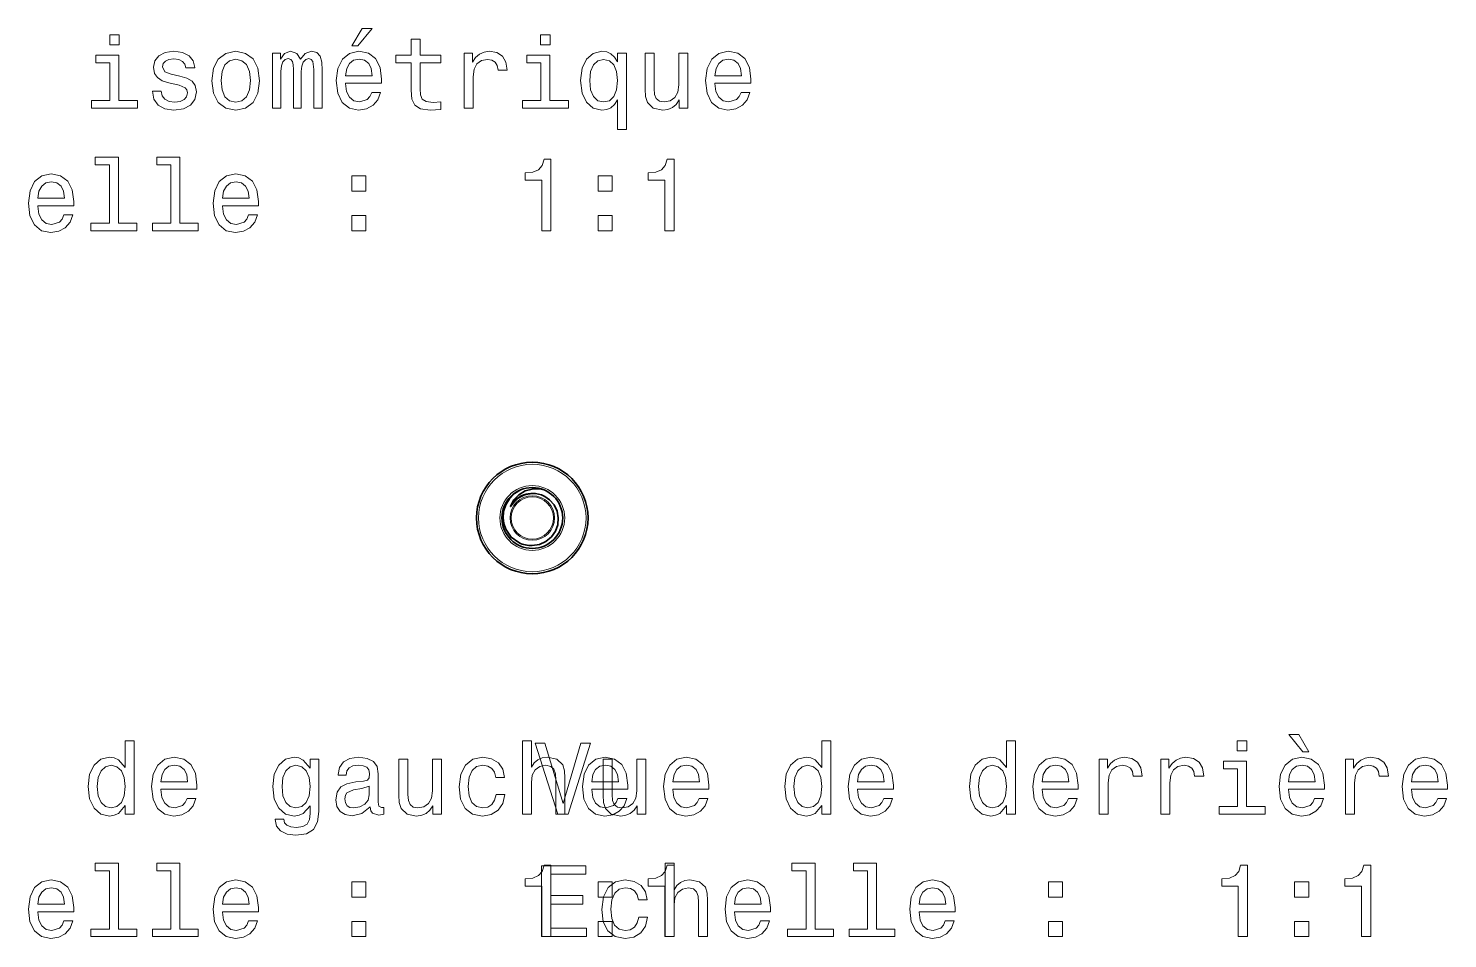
# Model space of a CAD drawing. Extents: x 552 to 708, y 360 to 465.
# Drawn here: x 638.4 to 708.4, y 399.8 to 444.7 of the extents above; entities that cross this region are included whole.
import ezdxf

# ---------------------------------------------------------------- set-up
doc = ezdxf.new("R2010")
doc.units = 0

msp = doc.modelspace()

# ---------------------------------------------------------------- linework, layer by layer
at = {"color": 7, "lineweight": 35, "ltscale": 0.000801842}
msp.add_line((663.838, 421.563), (663.81, 421.578), dxfattribs=at)
at = {"color": 7, "lineweight": 13}
for points in [[(654.319, 443.795), (654.616, 443.795), (655.317, 444.652), (654.823, 444.652)], [(642.85, 444.339), (642.381, 444.339), (642.381, 443.835), (642.85, 443.835)], [(657.254, 442.957), (657.254, 441.601), (657.284, 441.162), (657.425, 440.859), (657.708, 440.683), (658.187, 440.622), (658.711, 440.648), (658.711, 441.031), (658.328, 441.001), (657.98, 441.041), (657.794, 441.167), (657.713, 441.379), (657.698, 441.676), (657.698, 442.957), (658.711, 442.957), (658.711, 443.336), (657.698, 443.336), (657.698, 444.127), (657.254, 444.127), (657.254, 443.336), (656.487, 443.336), (656.487, 442.957)], [(664.103, 444.339), (663.634, 444.339), (663.634, 443.835), (664.103, 443.835)], [(642.835, 441.091), (642.835, 443.336), (641.696, 443.336), (641.696, 442.957), (642.392, 442.957), (642.392, 441.091), (641.484, 441.091), (641.484, 440.718), (643.753, 440.718), (643.753, 441.091)], [(645.841, 442.297), (645.412, 442.398), (645.095, 442.514), (644.989, 442.751), (645.019, 442.917), (645.125, 443.038), (645.296, 443.114), (645.544, 443.144), (645.781, 443.114), (645.967, 443.023), (646.088, 442.887), (646.139, 442.705), (646.572, 442.705), (646.572, 442.715), (646.497, 443.043), (646.29, 443.3), (645.967, 443.462), (645.544, 443.522), (645.115, 443.462), (644.802, 443.295), (644.605, 443.048), (644.545, 442.735), (644.59, 442.433), (644.732, 442.221), (644.964, 442.07), (645.301, 441.964), (645.796, 441.843), (646.098, 441.717), (646.179, 441.616), (646.209, 441.465), (646.164, 441.278), (646.043, 441.137), (645.846, 441.046), (645.584, 441.016), (645.307, 441.046), (645.105, 441.152), (644.969, 441.323), (644.913, 441.56), (644.484, 441.56), (644.555, 441.157), (644.762, 440.864), (645.09, 440.688), (645.544, 440.622), (646.018, 440.688), (646.366, 440.864), (646.577, 441.147), (646.653, 441.515), (646.598, 441.833), (646.441, 442.05), (646.184, 442.191)], [(647.42, 442.07), (647.5, 441.454), (647.732, 441.001), (648.1, 440.718), (648.595, 440.622), (649.084, 440.718), (649.452, 440.996), (649.684, 441.449), (649.77, 442.07), (649.684, 442.685), (649.452, 443.144), (649.084, 443.421), (648.595, 443.522), (648.1, 443.421), (647.732, 443.139), (647.5, 442.685)], [(647.873, 442.075), (647.919, 442.529), (648.06, 442.857), (648.287, 443.058), (648.595, 443.129), (648.897, 443.058), (649.124, 442.862), (649.265, 442.529), (649.316, 442.075), (649.265, 441.616), (649.124, 441.283), (648.897, 441.081), (648.595, 441.016), (648.287, 441.081), (648.06, 441.283), (647.919, 441.616)], [(650.41, 440.718), (650.819, 440.718), (650.819, 442.529), (650.844, 442.801), (650.92, 442.998), (651.036, 443.114), (651.187, 443.159), (651.308, 443.119), (651.389, 443.018), (651.429, 442.846), (651.444, 442.619), (651.444, 440.718), (651.827, 440.718), (651.827, 442.529), (651.853, 442.796), (651.928, 442.993), (652.049, 443.114), (652.201, 443.159), (652.322, 443.119), (652.402, 443.018), (652.453, 442.619), (652.453, 440.718), (652.861, 440.718), (652.861, 442.589), (652.836, 442.978), (652.755, 443.275), (652.594, 443.457), (652.332, 443.522), (652.024, 443.421), (651.787, 443.129), (651.6, 443.416), (651.288, 443.522), (651, 443.421), (650.804, 443.139), (650.804, 443.426), (650.41, 443.426)], [(654.011, 441.944), (655.786, 441.944), (655.791, 442.15), (655.711, 442.73), (655.489, 443.164), (655.136, 443.426), (654.667, 443.522), (654.208, 443.421), (653.855, 443.139), (653.628, 442.68), (653.547, 442.075), (653.623, 441.454), (653.85, 441.001), (654.198, 440.718), (654.652, 440.622), (655.045, 440.688), (655.368, 440.859), (655.605, 441.132), (655.741, 441.495), (655.302, 441.495), (655.211, 441.293), (655.08, 441.142), (654.707, 441.021), (654.42, 441.076), (654.203, 441.253), (654.062, 441.54), (654.011, 441.929)], [(654.011, 442.317), (654.067, 442.665), (654.203, 442.922), (654.41, 443.078), (654.682, 443.134), (654.949, 443.078), (655.156, 442.922), (655.282, 442.665), (655.327, 442.317)], [(659.861, 440.718), (660.305, 440.718), (660.305, 442.266), (660.35, 442.64), (660.487, 442.907), (660.708, 443.068), (661.006, 443.124), (661.228, 443.089), (661.394, 442.988), (661.495, 442.816), (661.531, 442.584), (661.979, 442.584), (661.919, 442.993), (661.752, 443.285), (661.475, 443.462), (661.097, 443.522), (660.84, 443.482), (660.618, 443.381), (660.421, 443.21), (660.265, 442.978), (660.265, 443.426), (659.861, 443.426)], [(664.087, 441.091), (664.087, 443.336), (662.948, 443.336), (662.948, 442.957), (663.644, 442.957), (663.644, 441.091), (662.736, 441.091), (662.736, 440.718), (665.005, 440.718), (665.005, 441.091)], [(667.431, 443.008), (667.275, 443.235), (667.098, 443.396), (666.891, 443.487), (666.654, 443.522), (666.226, 443.421), (665.893, 443.139), (665.676, 442.685), (665.6, 442.075), (665.676, 441.46), (665.893, 441.006), (666.226, 440.718), (666.654, 440.622), (666.891, 440.653), (667.093, 440.738), (667.27, 440.895), (667.431, 441.132), (667.431, 439.669), (667.875, 439.669), (667.875, 443.426), (667.431, 443.426)], [(666.054, 442.075), (666.1, 442.524), (666.241, 442.851), (666.453, 443.053), (666.73, 443.124), (667.023, 443.053), (667.245, 442.857), (667.376, 442.529), (667.426, 442.075), (667.376, 441.616), (667.245, 441.288), (667.023, 441.086), (666.73, 441.021), (666.453, 441.086), (666.241, 441.288), (666.1, 441.621)], [(670.891, 443.426), (670.447, 443.426), (670.447, 441.863), (670.397, 441.5), (670.25, 441.238), (670.023, 441.076), (669.726, 441.026), (669.489, 441.066), (669.337, 441.187), (669.252, 441.394), (669.232, 441.686), (669.232, 443.426), (668.788, 443.426), (668.788, 441.646), (668.803, 441.288), (668.899, 440.991), (669.191, 440.718), (669.66, 440.622), (669.912, 440.658), (670.129, 440.748), (670.316, 440.905), (670.467, 441.132), (670.467, 440.718), (670.891, 440.718)], [(672.227, 441.944), (674.002, 441.944), (674.008, 442.15), (673.927, 442.73), (673.705, 443.164), (673.352, 443.426), (672.883, 443.522), (672.424, 443.421), (672.071, 443.139), (671.844, 442.68), (671.763, 442.075), (671.839, 441.454), (672.066, 441.001), (672.414, 440.718), (672.868, 440.622), (673.261, 440.688), (673.584, 440.859), (673.821, 441.132), (673.957, 441.495), (673.518, 441.495), (673.428, 441.293), (673.296, 441.142), (672.923, 441.021), (672.636, 441.076), (672.419, 441.253), (672.278, 441.54), (672.227, 441.929)], [(672.227, 442.317), (672.283, 442.665), (672.419, 442.922), (672.626, 443.078), (672.898, 443.134), (673.165, 443.078), (673.372, 442.922), (673.498, 442.665), (673.544, 442.317)], [(642.361, 437.919), (642.361, 435.045), (641.448, 435.045), (641.448, 434.671), (643.713, 434.671), (643.713, 435.045), (642.805, 435.045), (642.805, 438.292), (641.665, 438.292), (641.665, 437.919)], [(645.397, 437.919), (645.397, 435.045), (644.484, 435.045), (644.484, 434.671), (646.749, 434.671), (646.749, 435.045), (645.841, 435.045), (645.841, 438.292), (644.701, 438.292), (644.701, 437.919)], [(663.684, 434.671), (664.143, 434.671), (664.143, 438.197), (663.8, 438.197), (663.709, 437.889), (663.528, 437.682), (663.25, 437.561), (662.867, 437.521), (662.867, 437.163), (663.684, 437.163)], [(669.756, 434.671), (670.215, 434.671), (670.215, 438.197), (669.872, 438.197), (669.781, 437.889), (669.6, 437.682), (669.322, 437.561), (668.939, 437.521), (668.939, 437.163), (669.756, 437.163)], [(638.831, 435.897), (640.606, 435.897), (640.611, 436.104), (640.531, 436.684), (640.309, 437.117), (639.956, 437.38), (639.487, 437.475), (639.028, 437.374), (638.675, 437.092), (638.448, 436.633), (638.367, 436.028), (638.443, 435.408), (638.67, 434.954), (639.018, 434.671), (639.471, 434.576), (639.865, 434.641), (640.188, 434.813), (640.425, 435.085), (640.561, 435.448), (640.122, 435.448), (640.031, 435.246), (639.9, 435.095), (639.527, 434.974), (639.24, 435.029), (639.023, 435.206), (638.881, 435.493), (638.831, 435.882)], [(638.831, 436.27), (638.886, 436.618), (639.023, 436.875), (639.229, 437.032), (639.502, 437.087), (639.769, 437.032), (639.976, 436.875), (640.102, 436.618), (640.147, 436.27)], [(647.939, 435.897), (649.714, 435.897), (649.719, 436.104), (649.639, 436.684), (649.417, 437.117), (649.064, 437.38), (648.595, 437.475), (648.136, 437.374), (647.783, 437.092), (647.556, 436.633), (647.475, 436.028), (647.551, 435.408), (647.778, 434.954), (648.126, 434.671), (648.58, 434.576), (648.973, 434.641), (649.296, 434.813), (649.533, 435.085), (649.669, 435.448), (649.23, 435.448), (649.139, 435.246), (649.008, 435.095), (648.635, 434.974), (648.348, 435.029), (648.131, 435.206), (647.99, 435.493), (647.939, 435.882)], [(647.939, 436.27), (647.995, 436.618), (648.131, 436.875), (648.337, 437.032), (648.61, 437.087), (648.877, 437.032), (649.084, 436.875), (649.21, 436.618), (649.255, 436.27)], [(654.319, 436.628), (655.015, 436.628), (655.015, 437.38), (654.319, 437.38)], [(666.463, 436.628), (667.159, 436.628), (667.159, 437.38), (666.463, 437.38)], [(654.319, 434.671), (655.015, 434.671), (655.015, 435.423), (654.319, 435.423)], [(666.463, 434.671), (667.159, 434.671), (667.159, 435.423), (666.463, 435.423)], [(643.143, 406.312), (643.143, 405.893), (643.587, 405.893), (643.587, 409.514), (643.148, 409.514), (643.148, 408.188), (642.81, 408.571), (642.603, 408.662), (642.366, 408.697), (641.938, 408.597), (641.605, 408.314), (641.388, 407.86), (641.312, 407.25), (641.388, 406.64), (641.605, 406.181), (641.938, 405.893), (642.366, 405.798), (642.603, 405.833), (642.815, 405.924)], [(662.731, 405.893), (663.175, 405.893), (663.175, 407.457), (663.22, 407.815), (663.366, 408.077), (663.593, 408.238), (663.896, 408.299), (664.138, 408.249), (664.289, 408.112), (664.365, 407.885), (664.39, 407.583), (664.39, 405.893), (664.834, 405.893), (664.834, 407.674), (664.814, 408.032), (664.723, 408.329), (664.425, 408.602), (663.961, 408.697), (663.709, 408.662), (663.492, 408.566), (663.311, 408.415), (663.175, 408.208), (663.175, 409.514), (662.731, 409.514)], [(677.503, 406.312), (677.503, 405.893), (677.947, 405.893), (677.947, 409.514), (677.508, 409.514), (677.508, 408.188), (677.171, 408.571), (676.964, 408.662), (676.727, 408.697), (676.298, 408.597), (675.965, 408.314), (675.748, 407.86), (675.673, 407.25), (675.748, 406.64), (675.965, 406.181), (676.298, 405.893), (676.727, 405.798), (676.964, 405.833), (677.176, 405.924)], [(686.612, 406.312), (686.612, 405.893), (687.055, 405.893), (687.055, 409.514), (686.617, 409.514), (686.617, 408.188), (686.279, 408.571), (686.072, 408.662), (685.835, 408.697), (685.406, 408.597), (685.073, 408.314), (684.856, 407.86), (684.781, 407.25), (684.856, 406.64), (685.073, 406.181), (685.406, 405.893), (685.835, 405.798), (686.072, 405.833), (686.284, 405.924)], [(698.463, 409.514), (697.994, 409.514), (697.994, 409.01), (698.463, 409.01)], [(701.529, 408.97), (701.025, 409.827), (700.531, 409.827), (701.232, 408.97)], [(665.617, 409.398), (664.739, 406.418), (663.836, 409.398), (663.357, 409.398), (664.487, 405.893), (664.991, 405.893), (666.096, 409.398)], [(642.442, 408.299), (642.734, 408.228), (642.956, 408.032), (643.087, 407.704), (643.138, 407.25), (643.087, 406.791), (642.956, 406.463), (642.734, 406.262), (642.442, 406.196), (642.165, 406.262), (641.953, 406.463), (641.812, 406.796), (641.766, 407.25), (641.812, 407.699), (641.953, 408.027), (642.165, 408.228)], [(644.903, 407.119), (646.678, 407.119), (646.683, 407.326), (646.603, 407.906), (646.381, 408.339), (646.028, 408.602), (645.559, 408.697), (645.1, 408.597), (644.747, 408.314), (644.52, 407.855), (644.439, 407.25), (644.515, 406.63), (644.742, 406.176), (645.09, 405.893), (645.544, 405.798), (645.937, 405.863), (646.26, 406.035), (646.497, 406.307), (646.633, 406.67), (646.194, 406.67), (646.103, 406.468), (645.972, 406.317), (645.599, 406.196), (645.312, 406.251), (645.095, 406.428), (644.953, 406.715), (644.903, 407.104)], [(644.903, 407.492), (644.958, 407.84), (645.095, 408.097), (645.301, 408.254), (645.574, 408.309), (645.841, 408.254), (646.048, 408.097), (646.174, 407.84), (646.219, 407.492)], [(652.695, 406.014), (652.695, 408.602), (652.271, 408.602), (652.271, 408.163), (651.923, 408.561), (651.711, 408.662), (651.474, 408.697), (651.046, 408.597), (650.713, 408.314), (650.496, 407.86), (650.42, 407.25), (650.496, 406.635), (650.713, 406.181), (651.046, 405.893), (651.474, 405.798), (651.716, 405.833), (651.918, 405.924), (652.271, 406.307), (652.271, 405.924), (652.231, 405.621), (652.12, 405.404), (651.908, 405.278), (651.59, 405.233), (651.313, 405.263), (651.116, 405.339), (651, 405.47), (650.965, 405.646), (650.536, 405.646), (650.536, 405.626), (650.602, 405.303), (650.804, 405.061), (651.126, 404.905), (651.565, 404.849), (652.09, 404.925), (652.438, 405.137), (652.634, 405.505)], [(650.879, 407.25), (650.925, 407.699), (651.061, 408.032), (651.273, 408.228), (651.555, 408.299), (651.853, 408.228), (652.075, 408.032), (652.211, 407.699), (652.261, 407.25), (652.211, 406.791), (652.075, 406.463), (651.853, 406.262), (651.555, 406.196), (651.273, 406.262), (651.061, 406.463), (650.925, 406.796)], [(655.232, 406.246), (655.232, 406.231), (655.257, 406.06), (655.332, 405.939), (655.65, 405.843), (655.897, 405.883), (655.897, 406.226), (655.791, 406.211), (655.65, 406.277), (655.625, 406.478), (655.625, 407.88), (655.564, 408.238), (655.388, 408.491), (655.08, 408.642), (654.647, 408.697), (654.223, 408.637), (653.91, 408.465), (653.714, 408.198), (653.648, 407.845), (653.648, 407.815), (654.046, 407.815), (654.082, 408.027), (654.193, 408.178), (654.374, 408.269), (654.631, 408.304), (654.879, 408.279), (655.055, 408.203), (655.161, 408.072), (655.196, 407.891), (655.176, 407.679), (655.095, 407.573), (654.894, 407.522), (654.515, 407.482), (654.082, 407.391), (653.774, 407.23), (653.593, 406.978), (653.537, 406.604), (653.587, 406.272), (653.744, 406.025), (653.996, 405.868), (654.344, 405.813), (654.813, 405.919)], [(658.747, 408.602), (658.303, 408.602), (658.303, 407.038), (658.252, 406.675), (658.106, 406.413), (657.879, 406.251), (657.582, 406.201), (657.345, 406.241), (657.193, 406.362), (657.108, 406.569), (657.087, 406.862), (657.087, 408.602), (656.644, 408.602), (656.644, 406.821), (656.659, 406.463), (656.755, 406.166), (657.047, 405.893), (657.516, 405.798), (657.768, 405.833), (657.985, 405.924), (658.172, 406.08), (658.323, 406.307), (658.323, 405.893), (658.747, 405.893)], [(661.42, 407.704), (661.858, 407.704), (661.768, 408.107), (661.551, 408.425), (661.213, 408.622), (660.774, 408.697), (660.29, 408.597), (659.922, 408.314), (659.69, 407.855), (659.609, 407.24), (659.685, 406.63), (659.912, 406.176), (660.27, 405.893), (660.759, 405.798), (661.193, 405.873), (661.531, 406.085), (661.763, 406.418), (661.863, 406.862), (661.44, 406.862), (661.364, 406.579), (661.223, 406.367), (661.021, 406.236), (660.774, 406.196), (660.466, 406.262), (660.245, 406.463), (660.108, 406.791), (660.063, 407.255), (660.108, 407.709), (660.25, 408.037), (660.477, 408.238), (660.774, 408.309), (661.036, 408.264), (661.233, 408.148), (661.364, 407.956)], [(666.155, 407.119), (667.93, 407.119), (667.935, 407.326), (667.855, 407.906), (667.633, 408.339), (667.28, 408.602), (666.811, 408.697), (666.352, 408.597), (665.999, 408.314), (665.772, 407.855), (665.691, 407.25), (665.767, 406.63), (665.994, 406.176), (666.342, 405.893), (666.796, 405.798), (667.189, 405.863), (667.512, 406.035), (667.749, 406.307), (667.885, 406.67), (667.446, 406.67), (667.355, 406.468), (667.224, 406.317), (666.851, 406.196), (666.564, 406.251), (666.347, 406.428), (666.206, 406.715), (666.155, 407.104)], [(666.155, 407.492), (666.211, 407.84), (666.347, 408.097), (666.554, 408.254), (666.826, 408.309), (667.093, 408.254), (667.3, 408.097), (667.426, 407.84), (667.471, 407.492)], [(668.819, 408.602), (668.375, 408.602), (668.375, 407.038), (668.325, 406.675), (668.179, 406.413), (667.952, 406.251), (667.654, 406.201), (667.417, 406.241), (667.266, 406.362), (667.18, 406.569), (667.16, 406.862), (667.16, 408.602), (666.716, 408.602), (666.716, 406.821), (666.731, 406.463), (666.827, 406.166), (667.119, 405.893), (667.588, 405.798), (667.841, 405.833), (668.057, 405.924), (668.244, 406.08), (668.395, 406.307), (668.395, 405.893), (668.819, 405.893)], [(670.155, 407.119), (671.931, 407.119), (671.936, 407.326), (671.855, 407.906), (671.633, 408.339), (671.28, 408.602), (670.811, 408.697), (670.352, 408.597), (669.999, 408.314), (669.772, 407.855), (669.691, 407.25), (669.767, 406.63), (669.994, 406.176), (670.342, 405.893), (670.796, 405.798), (671.189, 405.863), (671.512, 406.035), (671.749, 406.307), (671.885, 406.67), (671.447, 406.67), (671.356, 406.468), (671.225, 406.317), (670.851, 406.196), (670.564, 406.251), (670.347, 406.428), (670.206, 406.715), (670.155, 407.104)], [(670.155, 407.492), (670.211, 407.84), (670.347, 408.097), (670.554, 408.254), (670.826, 408.309), (671.094, 408.254), (671.3, 408.097), (671.426, 407.84), (671.472, 407.492)], [(676.802, 408.299), (677.095, 408.228), (677.317, 408.032), (677.448, 407.704), (677.498, 407.25), (677.448, 406.791), (677.317, 406.463), (677.095, 406.262), (676.802, 406.196), (676.525, 406.262), (676.313, 406.463), (676.172, 406.796), (676.127, 407.25), (676.172, 407.699), (676.313, 408.027), (676.525, 408.228)], [(679.263, 407.119), (681.039, 407.119), (681.044, 407.326), (680.963, 407.906), (680.741, 408.339), (680.388, 408.602), (679.919, 408.697), (679.46, 408.597), (679.107, 408.314), (678.88, 407.855), (678.8, 407.25), (678.875, 406.63), (679.102, 406.176), (679.45, 405.893), (679.904, 405.798), (680.297, 405.863), (680.62, 406.035), (680.857, 406.307), (680.993, 406.67), (680.555, 406.67), (680.464, 406.468), (680.333, 406.317), (679.959, 406.196), (679.672, 406.251), (679.455, 406.428), (679.314, 406.715), (679.263, 407.104)], [(679.263, 407.492), (679.319, 407.84), (679.455, 408.097), (679.662, 408.254), (679.934, 408.309), (680.202, 408.254), (680.408, 408.097), (680.534, 407.84), (680.58, 407.492)], [(685.911, 408.299), (686.203, 408.228), (686.425, 408.032), (686.556, 407.704), (686.606, 407.25), (686.556, 406.791), (686.425, 406.463), (686.203, 406.262), (685.911, 406.196), (685.633, 406.262), (685.421, 406.463), (685.28, 406.796), (685.235, 407.25), (685.28, 407.699), (685.421, 408.027), (685.633, 408.228)], [(688.372, 407.119), (690.147, 407.119), (690.152, 407.326), (690.071, 407.906), (689.849, 408.339), (689.496, 408.602), (689.027, 408.697), (688.568, 408.597), (688.215, 408.314), (687.988, 407.855), (687.908, 407.25), (687.983, 406.63), (688.21, 406.176), (688.558, 405.893), (689.012, 405.798), (689.405, 405.863), (689.728, 406.035), (689.965, 406.307), (690.101, 406.67), (689.663, 406.67), (689.572, 406.468), (689.441, 406.317), (689.068, 406.196), (688.78, 406.251), (688.563, 406.428), (688.422, 406.715), (688.372, 407.104)], [(688.372, 407.492), (688.427, 407.84), (688.563, 408.097), (688.77, 408.254), (689.042, 408.309), (689.31, 408.254), (689.516, 408.097), (689.642, 407.84), (689.688, 407.492)], [(691.186, 405.893), (691.63, 405.893), (691.63, 407.442), (691.675, 407.815), (691.811, 408.082), (692.033, 408.244), (692.331, 408.299), (692.552, 408.264), (692.719, 408.163), (692.82, 407.991), (692.855, 407.759), (693.304, 407.759), (693.243, 408.168), (693.077, 408.46), (692.8, 408.637), (692.421, 408.697), (692.164, 408.657), (691.942, 408.556), (691.745, 408.385), (691.589, 408.153), (691.589, 408.602), (691.186, 408.602)], [(694.222, 405.893), (694.666, 405.893), (694.666, 407.442), (694.711, 407.815), (694.847, 408.082), (695.069, 408.244), (695.367, 408.299), (695.588, 408.264), (695.755, 408.163), (695.856, 407.991), (695.891, 407.759), (696.34, 407.759), (696.279, 408.168), (696.113, 408.46), (695.836, 408.637), (695.457, 408.697), (695.2, 408.657), (694.978, 408.556), (694.782, 408.385), (694.625, 408.153), (694.625, 408.602), (694.222, 408.602)], [(698.448, 406.267), (698.448, 408.511), (697.308, 408.511), (697.308, 408.133), (698.004, 408.133), (698.004, 406.267), (697.096, 406.267), (697.096, 405.893), (699.366, 405.893), (699.366, 406.267)], [(700.516, 407.119), (702.291, 407.119), (702.296, 407.326), (702.215, 407.906), (701.993, 408.339), (701.64, 408.602), (701.171, 408.697), (700.712, 408.597), (700.359, 408.314), (700.132, 407.855), (700.052, 407.25), (700.127, 406.63), (700.354, 406.176), (700.702, 405.893), (701.156, 405.798), (701.55, 405.863), (701.872, 406.035), (702.109, 406.307), (702.245, 406.67), (701.807, 406.67), (701.716, 406.468), (701.585, 406.317), (701.212, 406.196), (700.924, 406.251), (700.707, 406.428), (700.566, 406.715), (700.516, 407.104)], [(700.516, 407.492), (700.571, 407.84), (700.707, 408.097), (700.914, 408.254), (701.186, 408.309), (701.454, 408.254), (701.66, 408.097), (701.787, 407.84), (701.832, 407.492)], [(703.33, 405.893), (703.774, 405.893), (703.774, 407.442), (703.819, 407.815), (703.955, 408.082), (704.177, 408.244), (704.475, 408.299), (704.697, 408.264), (704.863, 408.163), (704.964, 407.991), (704.999, 407.759), (705.448, 407.759), (705.387, 408.168), (705.221, 408.46), (704.944, 408.637), (704.565, 408.697), (704.308, 408.657), (704.086, 408.556), (703.89, 408.385), (703.733, 408.153), (703.733, 408.602), (703.33, 408.602)], [(706.588, 407.119), (708.363, 407.119), (708.368, 407.326), (708.287, 407.906), (708.065, 408.339), (707.712, 408.602), (707.243, 408.697), (706.784, 408.597), (706.431, 408.314), (706.204, 407.855), (706.124, 407.25), (706.199, 406.63), (706.426, 406.176), (706.774, 405.893), (707.228, 405.798), (707.622, 405.863), (707.944, 406.035), (708.181, 406.307), (708.318, 406.67), (707.879, 406.67), (707.788, 406.468), (707.657, 406.317), (707.284, 406.196), (706.996, 406.251), (706.779, 406.428), (706.638, 406.715), (706.588, 407.104)], [(706.588, 407.492), (706.643, 407.84), (706.779, 408.097), (706.986, 408.254), (707.258, 408.309), (707.526, 408.254), (707.733, 408.097), (707.859, 407.84), (707.904, 407.492)], [(655.181, 406.841), (655.121, 406.579), (654.959, 406.378), (654.717, 406.246), (654.42, 406.201), (654.228, 406.226), (654.092, 406.307), (654.006, 406.448), (653.981, 406.645), (654.001, 406.821), (654.082, 406.947), (654.404, 407.089), (654.813, 407.149), (655.181, 407.27)], [(642.361, 403.094), (642.361, 400.22), (641.448, 400.22), (641.448, 399.847), (643.713, 399.847), (643.713, 400.22), (642.805, 400.22), (642.805, 403.468), (641.665, 403.468), (641.665, 403.094)], [(645.397, 403.094), (645.397, 400.22), (644.484, 400.22), (644.484, 399.847), (646.749, 399.847), (646.749, 400.22), (645.841, 400.22), (645.841, 403.468), (644.701, 403.468), (644.701, 403.094)], [(663.684, 399.847), (664.143, 399.847), (664.143, 403.372), (663.8, 403.372), (663.709, 403.064), (663.528, 402.857), (663.25, 402.736), (662.867, 402.696), (662.867, 402.338), (663.684, 402.338)], [(663.68, 399.847), (665.899, 399.847), (665.899, 400.27), (664.144, 400.27), (664.144, 401.455), (665.707, 401.455), (665.707, 401.874), (664.144, 401.874), (664.144, 402.923), (665.859, 402.923), (665.859, 403.347), (663.68, 403.347)], [(669.756, 399.847), (670.215, 399.847), (670.215, 403.372), (669.872, 403.372), (669.781, 403.064), (669.6, 402.857), (669.322, 402.736), (668.939, 402.696), (668.939, 402.338), (669.756, 402.338)], [(669.767, 399.847), (670.211, 399.847), (670.211, 401.41), (670.256, 401.768), (670.403, 402.03), (670.63, 402.192), (670.932, 402.252), (671.174, 402.202), (671.326, 402.066), (671.401, 401.839), (671.426, 401.536), (671.426, 399.847), (671.87, 399.847), (671.87, 401.627), (671.85, 401.985), (671.759, 402.282), (671.462, 402.555), (670.998, 402.651), (670.745, 402.615), (670.529, 402.519), (670.347, 402.368), (670.211, 402.161), (670.211, 403.468), (669.767, 403.468)], [(676.722, 403.094), (676.722, 400.22), (675.809, 400.22), (675.809, 399.847), (678.073, 399.847), (678.073, 400.22), (677.166, 400.22), (677.166, 403.468), (676.026, 403.468), (676.026, 403.094)], [(679.758, 403.094), (679.758, 400.22), (678.845, 400.22), (678.845, 399.847), (681.109, 399.847), (681.109, 400.22), (680.202, 400.22), (680.202, 403.468), (679.062, 403.468), (679.062, 403.094)], [(698.044, 399.847), (698.503, 399.847), (698.503, 403.372), (698.16, 403.372), (698.07, 403.064), (697.888, 402.857), (697.611, 402.736), (697.227, 402.696), (697.227, 402.338), (698.044, 402.338)], [(704.117, 399.847), (704.575, 399.847), (704.575, 403.372), (704.233, 403.372), (704.142, 403.064), (703.96, 402.857), (703.683, 402.736), (703.3, 402.696), (703.3, 402.338), (704.117, 402.338)], [(638.831, 401.072), (640.606, 401.072), (640.611, 401.279), (640.531, 401.859), (640.309, 402.292), (639.956, 402.555), (639.487, 402.651), (639.028, 402.55), (638.675, 402.267), (638.448, 401.808), (638.367, 401.203), (638.443, 400.583), (638.67, 400.129), (639.018, 399.847), (639.471, 399.751), (639.865, 399.816), (640.188, 399.988), (640.425, 400.26), (640.561, 400.623), (640.122, 400.623), (640.031, 400.421), (639.9, 400.27), (639.527, 400.149), (639.24, 400.205), (639.023, 400.381), (638.881, 400.669), (638.831, 401.057)], [(647.939, 401.072), (649.714, 401.072), (649.719, 401.279), (649.639, 401.859), (649.417, 402.292), (649.064, 402.555), (648.595, 402.651), (648.136, 402.55), (647.783, 402.267), (647.556, 401.808), (647.475, 401.203), (647.551, 400.583), (647.778, 400.129), (648.126, 399.847), (648.58, 399.751), (648.973, 399.816), (649.296, 399.988), (649.533, 400.26), (649.669, 400.623), (649.23, 400.623), (649.139, 400.421), (649.008, 400.27), (648.635, 400.149), (648.348, 400.205), (648.131, 400.381), (647.99, 400.669), (647.939, 401.057)], [(654.319, 401.803), (655.015, 401.803), (655.015, 402.555), (654.319, 402.555)], [(666.463, 401.803), (667.159, 401.803), (667.159, 402.555), (666.463, 402.555)], [(668.456, 401.657), (668.895, 401.657), (668.804, 402.061), (668.587, 402.378), (668.249, 402.575), (667.81, 402.651), (667.326, 402.55), (666.958, 402.267), (666.726, 401.808), (666.645, 401.193), (666.721, 400.583), (666.948, 400.129), (667.306, 399.847), (667.795, 399.751), (668.229, 399.826), (668.567, 400.038), (668.799, 400.371), (668.9, 400.815), (668.476, 400.815), (668.4, 400.532), (668.259, 400.321), (668.057, 400.189), (667.81, 400.149), (667.503, 400.215), (667.281, 400.416), (667.145, 400.744), (667.099, 401.208), (667.145, 401.662), (667.286, 401.99), (667.513, 402.192), (667.81, 402.262), (668.073, 402.217), (668.269, 402.101), (668.4, 401.909)], [(673.191, 401.072), (674.967, 401.072), (674.972, 401.279), (674.891, 401.859), (674.669, 402.292), (674.316, 402.555), (673.847, 402.651), (673.388, 402.55), (673.035, 402.267), (672.808, 401.808), (672.727, 401.203), (672.803, 400.583), (673.03, 400.129), (673.378, 399.847), (673.832, 399.751), (674.225, 399.816), (674.548, 399.988), (674.785, 400.26), (674.921, 400.623), (674.483, 400.623), (674.392, 400.421), (674.261, 400.27), (673.887, 400.149), (673.6, 400.205), (673.383, 400.381), (673.242, 400.669), (673.191, 401.057)], [(682.3, 401.072), (684.075, 401.072), (684.08, 401.279), (683.999, 401.859), (683.777, 402.292), (683.424, 402.555), (682.955, 402.651), (682.496, 402.55), (682.143, 402.267), (681.916, 401.808), (681.836, 401.203), (681.911, 400.583), (682.138, 400.129), (682.486, 399.847), (682.94, 399.751), (683.333, 399.816), (683.656, 399.988), (683.893, 400.26), (684.029, 400.623), (683.591, 400.623), (683.5, 400.421), (683.369, 400.27), (682.995, 400.149), (682.708, 400.205), (682.491, 400.381), (682.35, 400.669), (682.3, 401.057)], [(688.679, 401.803), (689.375, 401.803), (689.375, 402.555), (688.679, 402.555)], [(700.823, 401.803), (701.519, 401.803), (701.519, 402.555), (700.823, 402.555)], [(638.831, 401.445), (638.886, 401.793), (639.023, 402.05), (639.229, 402.207), (639.502, 402.262), (639.769, 402.207), (639.976, 402.05), (640.102, 401.793), (640.147, 401.445)], [(647.939, 401.445), (647.995, 401.793), (648.131, 402.05), (648.337, 402.207), (648.61, 402.262), (648.877, 402.207), (649.084, 402.05), (649.21, 401.793), (649.255, 401.445)], [(673.191, 401.445), (673.247, 401.793), (673.383, 402.05), (673.59, 402.207), (673.862, 402.262), (674.13, 402.207), (674.336, 402.05), (674.462, 401.793), (674.508, 401.445)], [(682.3, 401.445), (682.355, 401.793), (682.491, 402.05), (682.698, 402.207), (682.97, 402.262), (683.238, 402.207), (683.444, 402.05), (683.57, 401.793), (683.616, 401.445)], [(654.319, 399.847), (655.015, 399.847), (655.015, 400.598), (654.319, 400.598)], [(666.463, 399.847), (667.159, 399.847), (667.159, 400.598), (666.463, 400.598)], [(688.679, 399.847), (689.375, 399.847), (689.375, 400.598), (688.679, 400.598)], [(700.823, 399.847), (701.519, 399.847), (701.519, 400.598), (700.823, 400.598)]]:
    msp.add_lwpolyline(points, close=True, dxfattribs=at)
at = {"color": 7, "lineweight": 35}
for points in [[(662.647, 421.886), (662.346, 421.704), (662.094, 421.453), (661.909, 421.149), (661.805, 420.821), (661.78, 420.504), (661.815, 420.232), (661.913, 419.947), (662.18, 419.559), (662.556, 419.283)], [(663.221, 421.926), (662.872, 421.833), (662.558, 421.65), (662.316, 421.403), (662.158, 421.117)], [(663.221, 419.139), (663.571, 419.198), (663.894, 419.348), (664.166, 419.576), (664.36, 419.856), (664.473, 420.17), (664.503, 420.5), (664.445, 420.832), (664.3, 421.141), (664.077, 421.399), (663.838, 421.563)], [(662.158, 421.117), (662.144, 421.065), (662.147, 421.063), (662.306, 421.269), (662.441, 421.403)]]:
    msp.add_lwpolyline(points, dxfattribs=at)
for radius in [2.75, 1.5]:
    msp.add_circle((663.221, 420.5), radius, dxfattribs=at)
at = {"color": 7, "lineweight": 13}
for radius in [2.65, 1.6, 1.099, 1.043]:
    msp.add_circle((663.221, 420.5), radius, dxfattribs=at)
msp.add_arc((663.221, 420.5), 1.229, 59.85853, 149.85884, dxfattribs=at)
at = {"color": 7, "lineweight": 35}
for centre, radius, start, end in [((663.257, 420.464), 1.244, 91.65289, 131.00737), ((663.408, 420.487), 1.452, 74.54258, 97.40669), ((663.255, 420.459), 1.248, 63.61087, 91.55754), ((663.171, 420.511), 1.373, 243.38571, 272.07196)]:
    msp.add_arc(centre, radius, start, end, dxfattribs=at)

doc.saveas('drawing.dxf')
